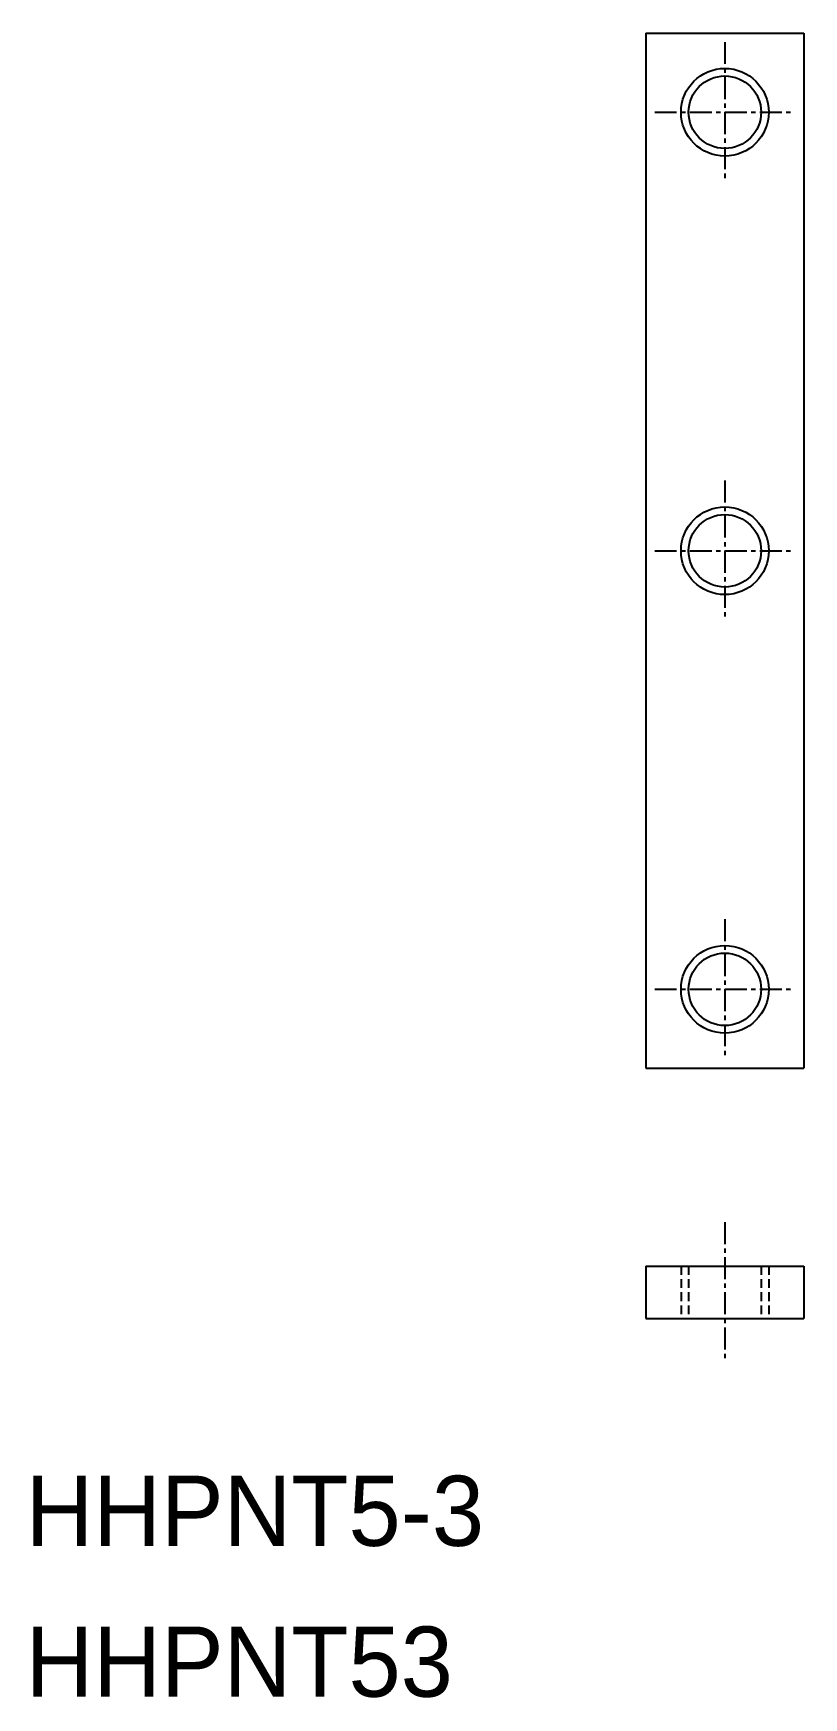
# Model space of a CAD drawing. Extents: x 0.4 to 44.4, y -0.1 to 94.8.
import ezdxf

# ---------------------------------------------------------------- set-up
doc = ezdxf.new("R2010")
doc.units = 0
doc.linetypes.add('CENTER', pattern=[2, 1.25, -0.25, 0.25, -0.25])
doc.linetypes.add('DASHED', pattern=[0.75, 0.5, -0.25])
doc.layers.get('0').update_dxf_attribs({"linetype": 'CONTINUOUS'})
doc.layers.add('CENTER', color=1, linetype='CENTER')

msp = doc.modelspace()

# ---------------------------------------------------------------- linework, layer by layer
at = {"color": 7, "linetype": 'CONTINUOUS'}
for p, q in [((35.387, 94.827), (35.387, 35.827)), ((35.387, 94.827), (44.387, 94.827)), ((44.387, 94.827), (44.387, 35.827)), ((35.387, 35.827), (44.387, 35.827)), ((35.387, 24.553), (35.387, 21.553)), ((35.387, 24.553), (44.387, 24.553)), ((44.387, 24.553), (44.387, 21.553)), ((35.387, 21.553), (44.387, 21.553))]:
    msp.add_line(p, q, dxfattribs=at)
at = {"color": 3, "linetype": 'DASHED'}
for p, q in [((37.387, 24.553), (37.387, 21.553)), ((37.82, 24.553), (37.82, 21.553)), ((41.954, 24.553), (41.954, 21.553)), ((42.387, 24.553), (42.387, 21.553))]:
    msp.add_line(p, q, dxfattribs=at)
at = {"color": 3, "linetype": 'CONTINUOUS'}
for centre in [(39.887, 90.327), (39.887, 65.327), (39.887, 40.327)]:
    msp.add_circle(centre, 2.5, dxfattribs=at)
at = {"color": 7, "linetype": 'CONTINUOUS'}
for centre in [(39.887, 90.327), (39.887, 65.327), (39.887, 40.327)]:
    msp.add_circle(centre, 2.067, dxfattribs=at)
at = {"layer": 'CENTER', "color": 1, "linetype": 'CENTER'}
for p, q in [((39.887, 94.327), (39.887, 86.327)), ((35.887, 90.327), (43.887, 90.327)), ((39.887, 69.327), (39.887, 61.327)), ((35.887, 65.327), (43.887, 65.327)), ((39.887, 44.327), (39.887, 36.327)), ((35.887, 40.327), (43.887, 40.327)), ((39.887, 27.053), (39.887, 19.053))]:
    msp.add_line(p, q, dxfattribs=at)

# ---------------------------------------------------------------- texts
at = {"color": 7, "linetype": 'CONTINUOUS'}
for s, p in [('HHPNT5-3', (0, 8.599)), ('HHPNT53', (0, 0))]:
    msp.add_text(s, height=4, dxfattribs=at).set_placement(p)

doc.saveas('drawing.dxf')
